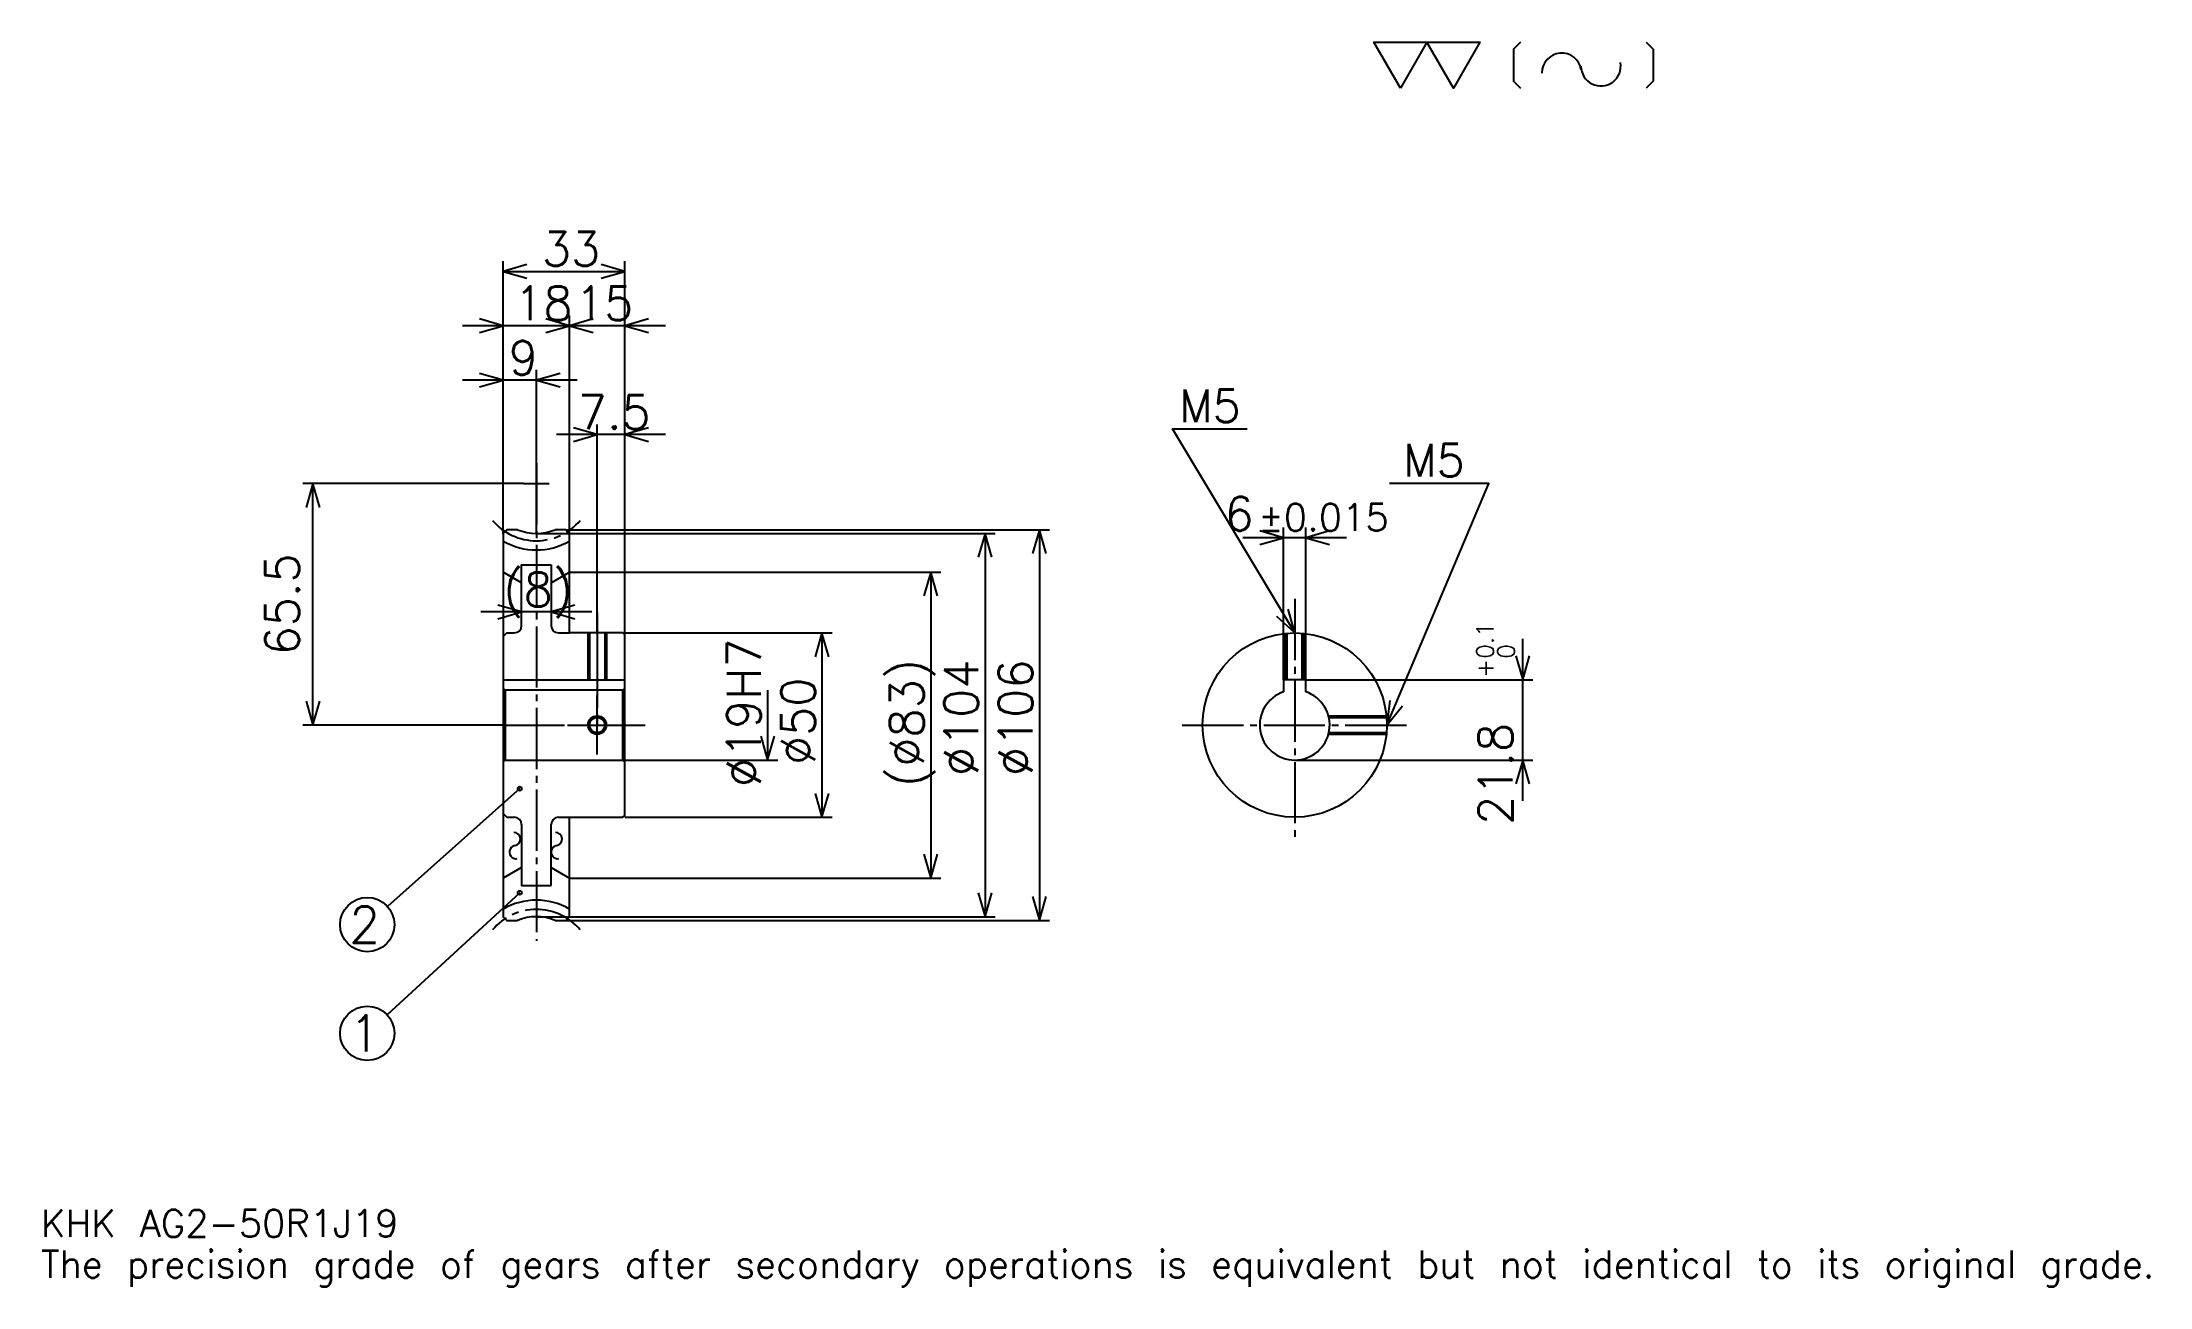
# Model space of a CAD drawing. Extents: x 19 to 591, y 7 to 344.
import ezdxf

# ---------------------------------------------------------------- set-up
doc = ezdxf.new("R2010")
doc.units = 0
doc.linetypes.add('DASHDOT', pattern=[22.133332, 16.6, -1.844444, 1.844444, -1.844444])
doc.layers.get('0').update_dxf_attribs({"linetype": 'CONTINUOUS'})
doc.layers.add('DASHDOT', color=6, linetype='DASHDOT')
doc.styles.add('KANJI', font='TXT', dxfattribs={"bigfont": 'BIGFONT'})

msp = doc.modelspace()

# ---------------------------------------------------------------- linework, layer by layer
at = {"color": 5}
for p, q in [((143.866684, 212.186096), (143.866684, 285.041656)), ((143.866684, 282.274994), (176.866684, 282.274994)), ((176.866684, 212.186096), (176.866684, 285.041656)), ((161.866684, 212.186096), (161.866684, 270.286102)), ((172.93335, 267.519409), (132.800018, 267.519409)), ((187.93335, 267.519409), (150.800018, 267.519409)), ((163.93335, 252.76387), (132.800018, 252.76387)), ((152.866684, 224.686096), (152.866684, 255.530548)), ((169.366684, 212.186096), (169.366684, 240.774994)), ((187.93335, 238.008316), (158.300018, 238.008316)), ((149.400024, 224.686096), (89.455574, 224.686096)), ((92.222244, 159.186096), (92.222244, 224.686096)), ((152.866684, 211.186096), (152.866684, 224.686096)), ((143.866684, 211.186096), (143.866684, 212.186096)), ((160.866684, 212.186096), (176.866684, 212.186096)), ((161.866684, 211.186096), (161.866684, 212.186096)), ((169.366684, 184.186096), (169.366684, 212.186096)), ((169.366684, 184.186096), (169.366684, 212.186096)), ((176.866684, 212.186096), (292.14447, 212.186096)), ((176.866684, 183.686096), (176.866684, 212.186096)), ((289.377808, 212.186096), (289.377808, 106.186096)), ((355.64447, 171.486099), (355.64447, 212.774979)), ((361.64447, 171.486099), (361.64447, 212.774979)), ((152.866684, 211.186096), (176.866684, 211.186096)), ((176.866684, 211.186096), (277.388916, 211.186096)), ((274.622253, 211.186096), (274.622253, 107.186096)), ((372.711121, 210.008316), (344.577789, 210.008316)), ((161.866684, 200.686096), (176.866684, 200.686096)), ((176.866684, 200.686096), (262.633362, 200.686096)), ((259.866699, 200.686096), (259.866699, 117.686096)), ((167.93335, 189.874985), (137.800018, 189.874985)), ((176.866684, 184.186096), (233.122253, 184.186096)), ((230.355576, 184.186096), (230.355576, 134.186096)), ((420.533325, 138.619431), (420.533325, 182.552765)), ((215.600021, 168.686096), (215.600021, 149.686096)), ((361.64447, 171.486099), (423.299988, 171.486099)), ((143.866684, 159.186096), (89.455574, 159.186096)), ((176.866684, 149.686096), (218.366699, 149.686096)), ((358.64447, 149.686096), (423.299988, 149.686096)), ((148.366684, 141.936096), (112.485481, 109.95607)), ((176.866684, 134.186096), (233.122253, 134.186096)), ((161.866684, 117.686096), (176.866684, 117.686096)), ((176.866684, 117.686096), (262.633362, 117.686096)), ((148.366684, 113.686096), (112.403336, 80.546722)), ((152.866684, 107.186096), (176.866684, 107.186096)), ((160.866684, 106.186096), (176.866684, 106.186096)), ((176.866684, 107.186096), (277.388916, 107.186096)), ((176.866684, 106.186096), (292.14447, 106.186096))]:
    msp.add_line(p, q, dxfattribs=at)
at = {"color": 4}
for p, q in [((148.866684, 197.799347), (143.866684, 200.686096)), ((156.866684, 202.686096), (156.866684, 186.186096)), ((156.866684, 197.799347), (161.866684, 200.686096)), ((158.866684, 184.186096), (161.866684, 184.186096)), ((143.866684, 171.486099), (176.866684, 171.486099)), ((176.866684, 169.186096), (176.366684, 168.686096)), ((143.866684, 149.186096), (144.366684, 149.686096)), ((176.866684, 149.186096), (176.366684, 149.686096)), ((156.866684, 115.686096), (156.866684, 132.186096)), ((158.866684, 134.186096), (161.866684, 134.186096)), ((148.866684, 120.572845), (143.866684, 117.686096)), ((156.866684, 120.572845), (161.866684, 117.686096))]:
    msp.add_line(p, q, dxfattribs=at)
at = {"color": 7}
for points in [[(387.333344, 332), (380.140015, 344.468445), (408.91333, 344.468445), (401.720001, 332), (394.526672, 344.468445), (387.333344, 332)], [(419.943115, 344.468445), (418.024902, 342.550232), (418.024902, 333.918213), (419.943115, 332)], [(453.991577, 344.468445), (455.90979, 342.550232), (455.90979, 333.918213), (453.991577, 332)]]:
    msp.add_lwpolyline(points, dxfattribs=at)
at = {"color": 5}
for points in [[(150.322235, 284.119446), (143.866684, 282.274994), (150.322235, 280.430542)], [(170.411133, 280.430542), (176.866684, 282.274994), (170.411133, 284.119446)], [(137.411133, 265.674988), (143.866684, 267.519409), (137.411133, 269.363861)], [(155.411133, 265.674988), (161.866684, 267.519409), (155.411133, 269.363861)], [(168.322235, 269.363861), (161.866684, 267.519409), (168.322235, 265.674988)], [(183.322235, 269.363861), (176.866684, 267.519409), (183.322235, 265.674988)], [(137.411133, 250.919434), (143.866684, 252.76387), (137.411133, 254.608307)], [(159.322235, 254.608307), (152.866684, 252.76387), (159.322235, 250.919434)], [(162.911133, 236.163879), (169.366684, 238.008316), (162.911133, 239.852753)], [(183.322235, 239.852753), (176.866684, 238.008316), (183.322235, 236.163879)], [(358.64447, 184.186096), (325.444458, 239.51944), (345.733337, 239.51944)], [(94.066681, 218.230545), (92.222244, 224.686096), (90.377792, 218.230545)], [(383.64447, 159.186096), (411.311157, 224.76387), (384.382263, 224.76387)], [(291.222229, 205.730545), (289.377808, 212.186096), (287.533325, 205.730545)], [(349.188904, 208.163879), (355.64447, 210.008316), (349.188904, 211.852753)], [(368.100006, 211.852753), (361.64447, 210.008316), (368.100006, 208.163879)], [(276.466675, 204.730545), (274.622253, 211.186096), (272.777771, 204.730545)], [(261.711121, 194.230545), (259.866699, 200.686096), (258.022247, 194.230545)], [(142.411133, 188.030548), (148.866684, 189.874985), (142.411133, 191.719421)], [(163.322235, 191.719421), (156.866684, 189.874985), (163.322235, 188.030548)], [(353.741516, 188.772736), (358.64447, 184.186096), (356.904694, 190.670654)], [(232.200012, 177.730545), (230.355576, 184.186096), (228.511139, 177.730545)], [(418.688904, 177.94165), (420.533325, 171.486099), (422.377808, 177.94165)], [(90.377792, 165.641647), (92.222244, 159.186096), (94.066681, 165.641647)], [(384.454407, 165.850937), (383.64447, 159.186096), (387.85321, 164.417023)], [(213.755585, 156.141647), (215.600021, 149.686096), (217.444458, 156.141647)], [(422.377808, 143.230545), (420.533325, 149.686096), (418.688904, 143.230545)], [(228.511139, 140.641647), (230.355576, 134.186096), (232.200012, 140.641647)], [(258.022247, 124.141647), (259.866699, 117.686096), (261.711121, 124.141647)], [(272.777771, 113.641647), (274.622253, 107.186096), (276.466675, 113.641647)], [(287.533325, 112.641647), (289.377808, 106.186096), (291.222229, 112.641647)]]:
    msp.add_lwpolyline(points, dxfattribs=at)
at = {"color": 4}
for points in [[(147.76767, 212.186096), (144.866684, 212.186096), (143.866684, 211.186096), (143.866684, 149.186096)], [(157.965698, 106.186096), (160.866684, 106.186096), (161.866684, 107.186096), (161.866684, 134.186096), (176.366684, 134.186096), (176.866684, 134.686096), (176.866684, 183.686096), (176.366684, 184.186096), (161.866684, 184.186096), (161.866684, 211.186096), (160.866684, 212.186096), (157.965698, 212.186096)], [(148.866684, 186.186096), (148.866684, 202.686096), (156.866684, 202.686096)], [(143.866684, 183.186096), (144.866684, 184.186096), (146.866684, 184.186096)], [(166.866684, 184.186096), (166.866684, 171.486099)], [(167.301682, 184.186096), (167.301682, 171.486099)], [(171.431686, 184.186096), (171.431686, 171.486099)], [(171.866684, 184.186096), (171.866684, 171.486099)], [(356.14447, 171.486099), (356.14447, 184.060776)], [(356.579468, 171.486099), (356.579468, 184.100662)], [(360.709473, 171.486099), (360.709473, 184.100662)], [(361.14447, 171.486099), (361.14447, 184.060776)], [(143.866684, 169.186096), (144.366684, 168.686096), (144.366684, 149.686096), (176.366684, 149.686096), (176.366684, 168.686096), (144.366684, 168.686096)], [(361.64447, 168.199982), (361.64447, 171.486099), (355.64447, 171.486099), (355.64447, 168.199982)], [(367.809601, 161.686096), (383.519135, 161.686096)], [(367.917297, 161.251099), (383.559021, 161.251099)], [(367.809601, 156.686096), (383.519135, 156.686096)], [(367.917297, 157.121094), (383.559021, 157.121094)], [(143.866684, 149.186096), (143.866684, 107.186096), (144.866684, 106.186096), (147.76767, 106.186096)], [(143.866684, 135.186096), (144.866684, 134.186096), (146.866684, 134.186096)], [(148.866684, 132.186096), (148.866684, 115.686096), (156.866684, 115.686096)]]:
    msp.add_lwpolyline(points, dxfattribs=at)
for centre, radius in [((358.64447, 159.186096), 25), ((169.366684, 159.186096), 2.065)]:
    msp.add_circle(centre, radius, dxfattribs=at)
at = {"color": 7}
msp.add_circle((169.366684, 159.186096), 2.5, dxfattribs=at)
at = {"color": 5}
for centre, radius in [((148.366684, 141.936096), 0.553333), ((106.977798, 105.047211), 7.377778), ((148.366684, 113.686096), 0.553333), ((106.977798, 75.547211), 7.377778)]:
    msp.add_circle(centre, radius, dxfattribs=at)
at = {"color": 7}
for centre, radius, start, end in [((431.092773, 336.098511), 5.395, 10, 180), ((441.718872, 337.972168), 5.395, 180, 10), ((147.362183, 124.720734), 1.798333, 90, 280), ((146.737625, 128.262756), 1.798333, 280, 90), ((158.68219, 124.720734), 1.798333, 90, 280), ((158.057632, 128.262756), 1.798333, 280, 90)]:
    msp.add_arc(centre, radius, start, end, dxfattribs=at)
at = {"color": 4}
for centre, radius, start, end in [((152.866684, 224.686096), 13.5, 247.80839416, 292.19160389), ((152.866684, 224.686096), 18, 240.00000297, 299.99999703), ((146.866684, 186.186096), 2, 270, 0), ((158.866684, 186.186096), 2, 180, 270), ((358.64447, 159.186096), 9.5, 108.40848033, 71.59151967), ((146.866684, 132.186096), 2, 0, 90), ((158.866684, 132.186096), 2, 90, 180), ((152.866684, 93.686096), 18, 60.00000297, 119.99999703), ((152.866684, 93.686096), 13.5, 67.80839611, 112.19160584)]:
    msp.add_arc(centre, radius, start, end, dxfattribs=at)
at = {"layer": 'DASHDOT', "color": 7}
for p, q in [((152.866684, 230.219421), (152.866684, 100.652763)), ((149.400024, 224.686096), (156.333344, 224.686096)), ((358.64447, 193.408325), (358.64447, 128.652771)), ((169.366684, 184.186096), (169.366684, 159.186096)), ((143.866684, 159.186096), (182.400024, 159.186096)), ((328.111145, 159.186096), (389.177795, 159.186096))]:
    msp.add_line(p, q, dxfattribs=at)
for points in [[(169.366684, 189.719421), (169.366684, 165.952759)], [(169.366684, 151.152756), (169.366684, 167.219437)], [(161.333344, 159.186096), (177.400024, 159.186096)]]:
    msp.add_lwpolyline(points, dxfattribs=at)
for centre, start, end in [((152.866684, 224.686096), 219.99999848, 320.00000352), ((152.866684, 93.686096), 39.99999648, 140.00000152)]:
    msp.add_arc(centre, 15.5, start, end, dxfattribs=at)

# ---------------------------------------------------------------- texts
at = {"color": 7, "style": 'KANJI'}
for s, height, p in [('33', 9.222222, (154.372238, 283.750549)), ('18', 9.222222, (146.872238, 268.994995)), ('15', 9.222222, (163.372238, 268.994995)), ('9', 9.222222, (145.369461, 254.239426)), ('7.5', 9.222222, (164.125015, 239.483871)), ('M5', 8.853334, (327.28891, 241.363876)), ('M5', 8.853334, (388.071136, 226.608322)), ('6', 9.222222, (339.607971, 211.852753)), ('%%p0.015', 7.377778, (348.736816, 211.852753)), ('(8)', 9.222222, (143.875015, 191.35054)), ('2', 9.837037, (102.05928, 100.128693)), ('1', 9.837037, (102.05928, 70.628693)), ('KHK AG2-50R1J19', 7.377778, (18.444445, 20.288889)), ('The precision grade of gears after secondary operations is equivalent but not identical to its original grade.', 7.377778, (18.444445, 9.222222))]:
    msp.add_text(s, height=height, dxfattribs=at).set_placement(p)
for s, height, p in [('65.5', 9.222222, (88.533356, 178.102768)), ('0.1', 4.611111, (412.602234, 177.192108)), ('%%c19H7', 9.222222, (213.755585, 142.355545)), ('0', 4.611111, (418.320007, 177.192108)), ('(%%c83)', 9.222222, (258.022247, 142.355545)), ('%%c104', 9.222222, (272.777771, 145.352753)), ('%%c106', 9.222222, (287.533325, 145.352753)), ('+', 4.611111, (412.602234, 172.027664)), ('%%c50', 9.222222, (228.511139, 148.349976)), ('21.8', 9.222222, (417.766663, 132.110229))]:
    msp.add_text(s, height=height, rotation=90, dxfattribs=at).set_placement(p)

doc.saveas('drawing.dxf')
